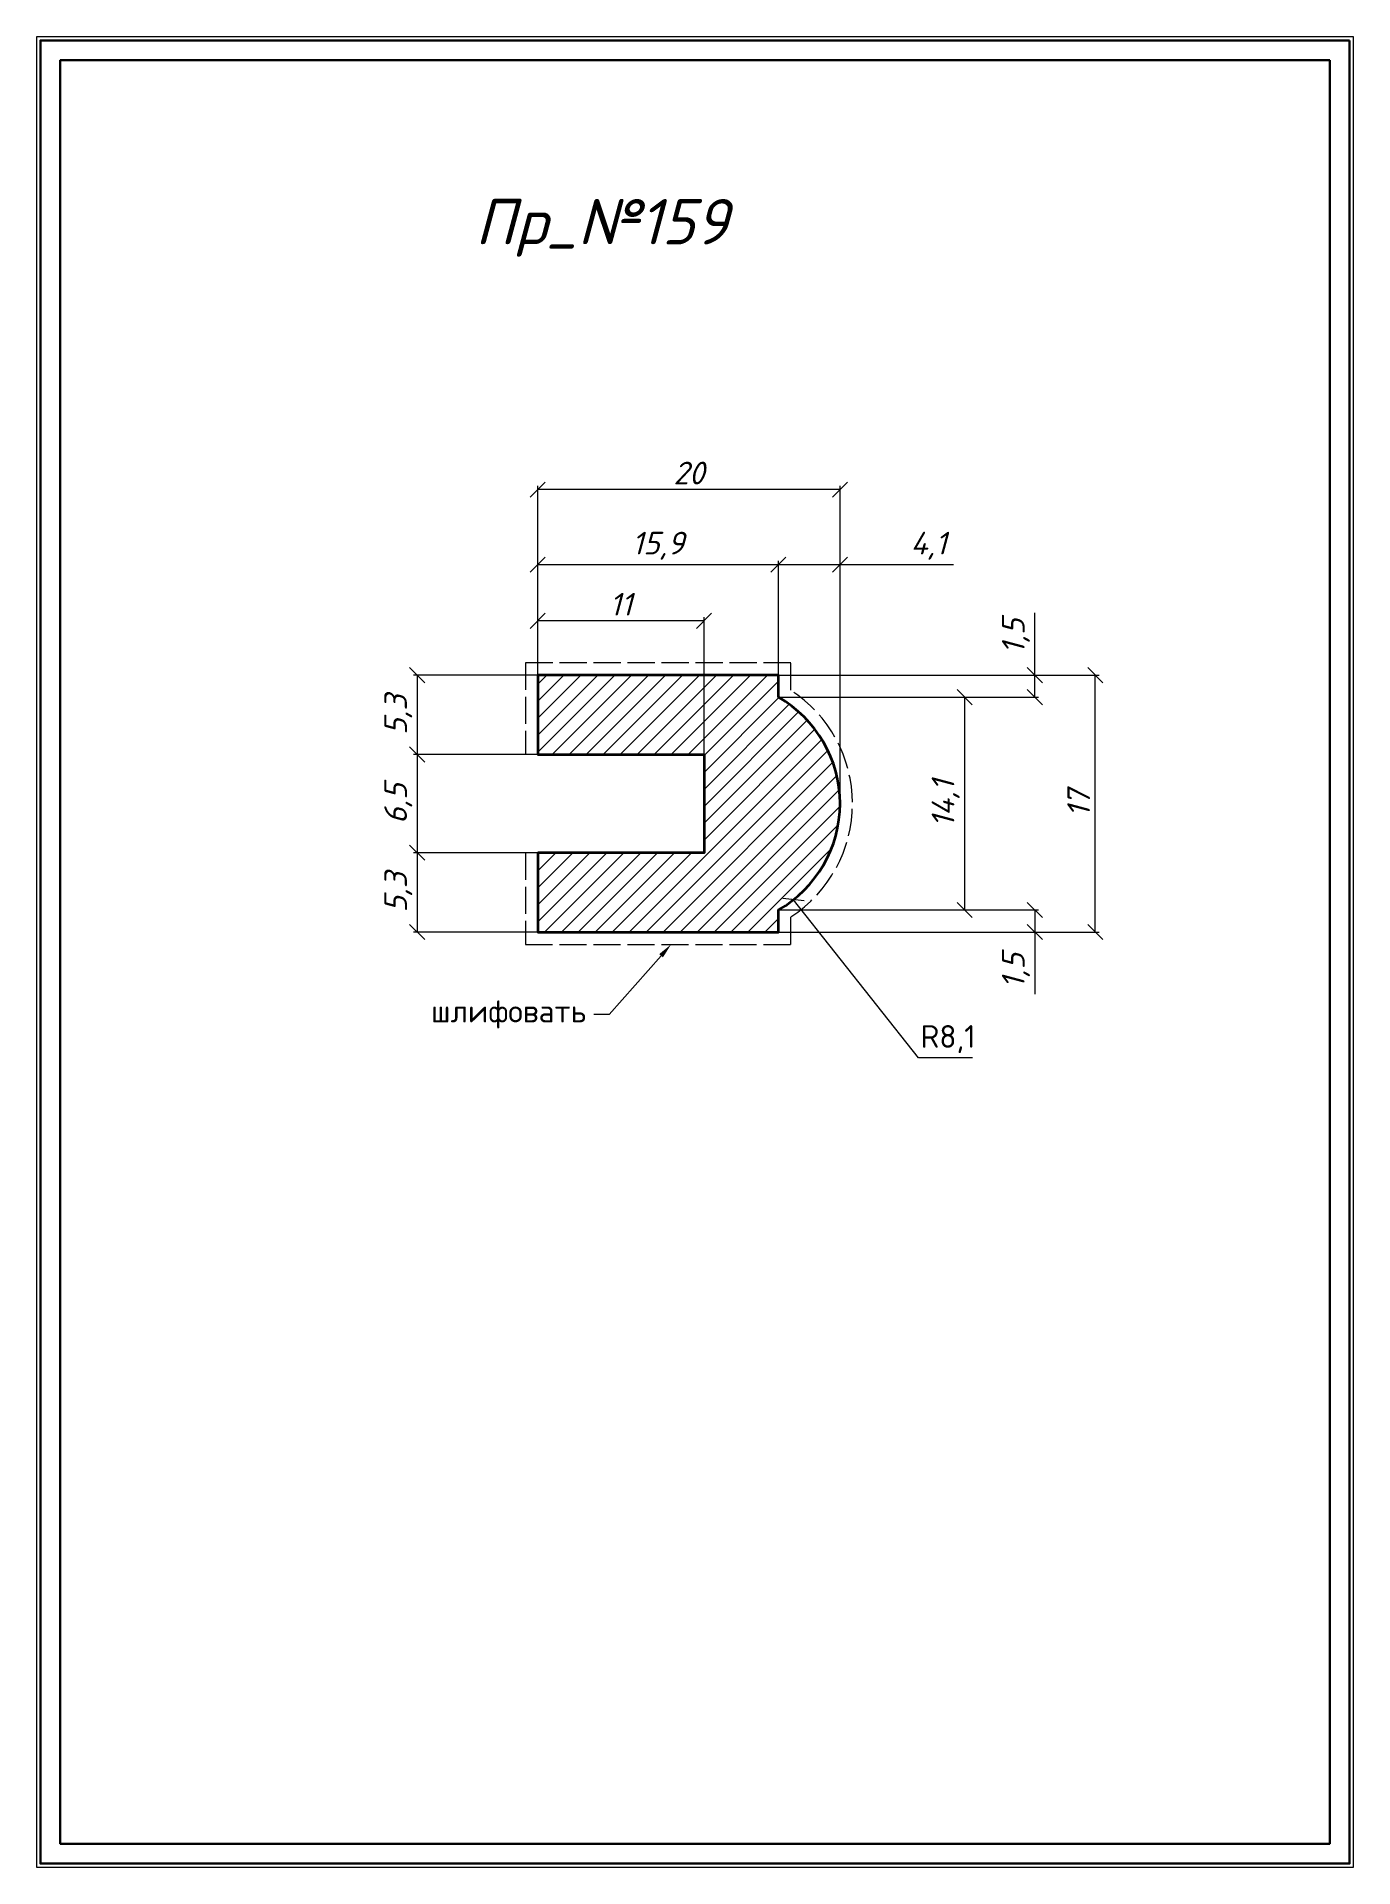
# Model space of a CAD drawing. Header units: millimetres. Extents: x 102 to 189, y -1428 to -1307.
import ezdxf
from ezdxf import colors
from ezdxf.entities.mleader import LeaderData, LeaderLine
from ezdxf.math import Vec2, Vec3

# ---------------------------------------------------------------- set-up
doc = ezdxf.new("R2010")
doc.units = ezdxf.units.MM
doc.linetypes.add('ACAD_ISO02W100', pattern=[15, 12, -3])
doc.layers.get('0').update_dxf_attribs({"lineweight": 13})
for name, color, linetype, lineweight in [('Пр_№159', 1, 'Continuous', 35), ('служебный слой ЛИНИИ ПУНКТИРНЫЕ', 7, 'ACAD_ISO02W100', 13), ('служебный слой НАДПИСИ', 7, 'Continuous', 13), ('служебный слой РАЗМЕРЫ', 7, 'Continuous', 9), ('служебный слой ШТАМП', 7, 'Continuous', 30), ('служебный слой ШТРИХОВКА', 7, 'Continuous', 5)]:
    doc.layers.add(name, color=color, linetype=linetype, lineweight=lineweight)
doc.styles.add('ЕСКД', font='isocpeur.ttf', dxfattribs={"oblique": 15})
doc.styles.add('ЕСКД профили размеры', font='isocpeur.ttf')
doc.styles.add('ЕСКД профили текст', font='isocpeur.ttf')
doc.dimstyles.new('ЕСКД', dxfattribs={"dimtxt": 3.5, "dimasz": 2.5, "dimexe": 0.25, "dimexo": 0, "dimgap": 0.35, "dimtad": 1, "dimdec": 1, "dimzin": 9, "dimtxsty": 'ЕСКД', "dimblk": 'OBLIQUE', "dimcen": 0, "dimclrd": 256, "dimclre": 256, "dimclrt": 256, "dimadec": 1, "dimazin": 0, "dimtfac": 1, "dimtdec": 1, "dimtmove": 0, "dimatfit": 3, "dimldrblk": 'DOTSMALL', "dimfxl": 1, "dimlwd": -1, "dimlwe": -1, "dimarcsym": 0})
doc.dimstyles.new('ЕСКД профили$4', dxfattribs={"dimtxt": 1.5, "dimasz": 1, "dimexe": 0.3, "dimexo": 0, "dimgap": 0.35, "dimtad": 1, "dimtoh": 1, "dimdec": 1, "dimzin": 9, "dimtxsty": 'ЕСКД профили размеры', "dimblk": 'OBLIQUE', "dimcen": 0, "dimse1": 1, "dimclrd": 256, "dimclre": 256, "dimclrt": 256, "dimadec": 1, "dimazin": 0, "dimtfac": 1, "dimtdec": 1, "dimtofl": 0, "dimtmove": 0, "dimatfit": 3, "dimldrblk": 'DOTSMALL', "dimfxl": 1, "dimlwd": -1, "dimlwe": -1, "dimarcsym": 2})

# ---------------------------------------------------------------- blocks, each defined once
blk = doc.blocks.new('_OBLIQUE')
at = {"color": 0, "linetype": 'ByBlock'}
blk.add_line((-0.5, -0.5), (0.5, 0.5), dxfattribs=at)
blk = doc.blocks.new('*D4')
at = {"layer": 'Defpoints', "color": 0, "transparency": 16777216}
for p in [(150.83, -1342.29), (150.83, -1349.6), (154.91, -1358.1)]:
    blk.add_point(p, dxfattribs=at)
at = {"layer": 'служебный слой РАЗМЕРЫ', "transparency": 16777216}
for p, q in [((150.83, -1349.6), (150.83, -1342.04)), ((154.91, -1358.1), (154.91, -1342.04)), ((150.83, -1342.29), (154.91, -1342.29)), ((154.91, -1342.29), (162.41, -1342.29))]:
    blk.add_line(p, q, dxfattribs=at)
at = {"layer": 'служебный слой РАЗМЕРЫ', "transparency": 16777216, "rotation": 180}
blk.add_blockref('_OBLIQUE', (150.83, -1342.29), dxfattribs=at)
at = {"layer": 'служебный слой РАЗМЕРЫ', "transparency": 16777216}
blk.add_blockref('_OBLIQUE', (154.91, -1342.29), dxfattribs=at)
at = {"layer": 'служебный слой РАЗМЕРЫ', "transparency": 16777216, "insert": (160.77, -1341.04), "char_height": 1.5, "attachment_point": 5, "style": 'ЕСКД'}
blk.add_mtext('4,1', dxfattribs=at)
blk = doc.blocks.new('_DotSmall')
at = {"color": 0, "linetype": 'ByBlock', "lineweight": -3, "const_width": 0.5}
blk.add_lwpolyline([(-0.0625, 0, 1), (0.0625, 0, 1)], format="xyb", close=True, dxfattribs=at)
blk = doc.blocks.new('*D14')
at = {"layer": 'Defpoints', "color": 0, "transparency": 16777216}
for p in [(134.91, -1337.33), (134.91, -1349.6), (154.91, -1358.1)]:
    blk.add_point(p, dxfattribs=at)
at = {"layer": 'служебный слой РАЗМЕРЫ', "transparency": 16777216}
for p, q in [((134.91, -1349.6), (134.91, -1337.08)), ((154.91, -1358.1), (154.91, -1337.08)), ((154.91, -1337.33), (134.91, -1337.33))]:
    blk.add_line(p, q, dxfattribs=at)
at = {"layer": 'служебный слой РАЗМЕРЫ', "transparency": 16777216, "rotation": 180}
blk.add_blockref('_OBLIQUE', (134.91, -1337.33), dxfattribs=at)
at = {"layer": 'служебный слой РАЗМЕРЫ', "transparency": 16777216}
blk.add_blockref('_OBLIQUE', (154.91, -1337.33), dxfattribs=at)
at = {"layer": 'служебный слой РАЗМЕРЫ', "transparency": 16777216, "insert": (144.91, -1336.23), "char_height": 1.5, "attachment_point": 5, "style": 'ЕСКД'}
blk.add_mtext('20', dxfattribs=at)
blk = doc.blocks.new('*D13')
at = {"layer": 'Defpoints', "color": 0, "transparency": 16777216}
for p in [(146.8, -1358.1), (151.83, -1364.46)]:
    blk.add_point(p, dxfattribs=at)
at = {"layer": 'служебный слой РАЗМЕРЫ', "transparency": 16777216}
for p, q in [((160.1, -1374.93), (151.83, -1364.46)), ((163.67, -1374.93), (160.1, -1374.93))]:
    blk.add_line(p, q, dxfattribs=at)
at = {"layer": 'служебный слой РАЗМЕРЫ', "transparency": 16777216, "rotation": 128.2968110744694}
blk.add_blockref('_OBLIQUE', (151.83, -1364.46), dxfattribs=at)
at = {"layer": 'служебный слой РАЗМЕРЫ', "transparency": 16777216, "insert": (162.06, -1373.68), "char_height": 1.5, "attachment_point": 5, "style": 'ЕСКД профили размеры'}
blk.add_mtext('R8,1', dxfattribs=at)
blk = doc.blocks.new('*D12')
at = {"layer": 'Defpoints', "color": 0, "transparency": 16777216}
for p in [(134.91, -1361.35), (126.93, -1366.6), (134.91, -1366.6)]:
    blk.add_point(p, dxfattribs=at)
at = {"layer": 'служебный слой РАЗМЕРЫ', "transparency": 16777216}
for p, q in [((134.91, -1361.35), (126.68, -1361.35)), ((126.93, -1361.35), (126.93, -1366.6)), ((134.91, -1366.6), (126.68, -1366.6))]:
    blk.add_line(p, q, dxfattribs=at)
for p, rotation in [((126.93, -1361.35), 90), ((126.93, -1366.6), 270)]:
    blk.add_blockref('_OBLIQUE', p, dxfattribs=dict(at, rotation=rotation))
at = {"layer": 'служебный слой РАЗМЕРЫ', "transparency": 16777216, "insert": (125.68, -1363.97), "char_height": 1.5, "attachment_point": 5, "rotation": 90, "style": 'ЕСКД'}
blk.add_mtext('5,3', dxfattribs=at)
blk = doc.blocks.new('*D11')
at = {"layer": 'Defpoints', "color": 0, "transparency": 16777216}
for p in [(134.91, -1354.85), (126.93, -1361.35), (134.91, -1361.35)]:
    blk.add_point(p, dxfattribs=at)
at = {"layer": 'служебный слой РАЗМЕРЫ', "transparency": 16777216}
for p, q in [((134.91, -1354.85), (126.68, -1354.85)), ((126.93, -1354.85), (126.93, -1361.35)), ((134.91, -1361.35), (126.68, -1361.35))]:
    blk.add_line(p, q, dxfattribs=at)
for p, rotation in [((126.93, -1354.85), 90), ((126.93, -1361.35), 270)]:
    blk.add_blockref('_OBLIQUE', p, dxfattribs=dict(at, rotation=rotation))
at = {"layer": 'служебный слой РАЗМЕРЫ', "transparency": 16777216, "insert": (125.68, -1358.1), "char_height": 1.5, "attachment_point": 5, "rotation": 90, "style": 'ЕСКД'}
blk.add_mtext('6,5', dxfattribs=at)
blk = doc.blocks.new('*D10')
at = {"layer": 'Defpoints', "color": 0, "transparency": 16777216}
for p in [(134.91, -1349.6), (126.93, -1354.85), (134.91, -1354.85)]:
    blk.add_point(p, dxfattribs=at)
at = {"layer": 'служебный слой РАЗМЕРЫ', "transparency": 16777216}
for p, q in [((134.91, -1349.6), (126.68, -1349.6)), ((126.93, -1349.6), (126.93, -1354.85)), ((134.91, -1354.85), (126.68, -1354.85))]:
    blk.add_line(p, q, dxfattribs=at)
for p, rotation in [((126.93, -1349.6), 90), ((126.93, -1354.85), 270)]:
    blk.add_blockref('_OBLIQUE', p, dxfattribs=dict(at, rotation=rotation))
at = {"layer": 'служебный слой РАЗМЕРЫ', "transparency": 16777216, "insert": (125.68, -1352.22), "char_height": 1.5, "attachment_point": 5, "rotation": 90, "style": 'ЕСКД'}
blk.add_mtext('5,3', dxfattribs=at)
blk = doc.blocks.new('*D8')
at = {"layer": 'Defpoints', "color": 0, "transparency": 16777216}
for p in [(150.83, -1365.14), (150.83, -1366.6), (167.8, -1366.6)]:
    blk.add_point(p, dxfattribs=at)
at = {"layer": 'служебный слой РАЗМЕРЫ', "transparency": 16777216}
for p, q in [((150.83, -1365.14), (168.05, -1365.14)), ((167.8, -1365.14), (167.8, -1366.6)), ((150.83, -1366.6), (168.05, -1366.6)), ((167.8, -1366.6), (167.8, -1370.72))]:
    blk.add_line(p, q, dxfattribs=at)
for p, rotation in [((167.8, -1365.14), 90), ((167.8, -1366.6), 270)]:
    blk.add_blockref('_OBLIQUE', p, dxfattribs=dict(at, rotation=rotation))
at = {"layer": 'служебный слой РАЗМЕРЫ', "transparency": 16777216, "insert": (166.55, -1369.16), "char_height": 1.5, "attachment_point": 5, "rotation": 90, "style": 'ЕСКД'}
blk.add_mtext('1,5', dxfattribs=at)
blk = doc.blocks.new('*D7')
at = {"layer": 'Defpoints', "color": 0, "transparency": 16777216}
for p in [(150.83, -1351.06), (150.83, -1365.14), (163.15, -1365.14)]:
    blk.add_point(p, dxfattribs=at)
at = {"layer": 'служебный слой РАЗМЕРЫ', "transparency": 16777216}
for p, q in [((150.83, -1351.06), (163.4, -1351.06)), ((163.15, -1351.06), (163.15, -1365.14)), ((150.83, -1365.14), (163.4, -1365.14))]:
    blk.add_line(p, q, dxfattribs=at)
for p, rotation in [((163.15, -1351.06), 90), ((163.15, -1365.14), 270)]:
    blk.add_blockref('_OBLIQUE', p, dxfattribs=dict(at, rotation=rotation))
at = {"layer": 'служебный слой РАЗМЕРЫ', "transparency": 16777216, "insert": (161.9, -1358.1), "char_height": 1.5, "attachment_point": 5, "rotation": 90, "style": 'ЕСКД'}
blk.add_mtext('14,1', dxfattribs=at)
blk = doc.blocks.new('*D3')
at = {"layer": 'Defpoints', "color": 0, "transparency": 16777216}
for p in [(150.83, -1349.6), (167.8, -1349.6), (150.83, -1351.06)]:
    blk.add_point(p, dxfattribs=at)
at = {"layer": 'служебный слой РАЗМЕРЫ', "transparency": 16777216}
for p, q in [((167.8, -1349.6), (167.8, -1345.47)), ((150.83, -1349.6), (168.05, -1349.6)), ((167.8, -1351.06), (167.8, -1349.6)), ((150.83, -1351.06), (168.05, -1351.06))]:
    blk.add_line(p, q, dxfattribs=at)
for p, rotation in [((167.8, -1349.6), 90), ((167.8, -1351.06), 270)]:
    blk.add_blockref('_OBLIQUE', p, dxfattribs=dict(at, rotation=rotation))
at = {"layer": 'служебный слой РАЗМЕРЫ', "transparency": 16777216, "insert": (166.55, -1347.03), "char_height": 1.5, "attachment_point": 5, "rotation": 90, "style": 'ЕСКД'}
blk.add_mtext('1,5', dxfattribs=at)
blk = doc.blocks.new('*D6')
at = {"layer": 'Defpoints', "color": 0, "transparency": 16777216}
for p in [(134.91, -1346.01), (134.91, -1354.85), (145.91, -1355.1)]:
    blk.add_point(p, dxfattribs=at)
at = {"layer": 'служебный слой РАЗМЕРЫ', "transparency": 16777216}
for p, q in [((134.91, -1354.85), (134.91, -1345.76)), ((145.91, -1346.01), (134.91, -1346.01)), ((145.91, -1355.1), (145.91, -1345.76))]:
    blk.add_line(p, q, dxfattribs=at)
at = {"layer": 'служебный слой РАЗМЕРЫ', "transparency": 16777216, "rotation": 180}
blk.add_blockref('_OBLIQUE', (134.91, -1346.01), dxfattribs=at)
at = {"layer": 'служебный слой РАЗМЕРЫ', "transparency": 16777216}
blk.add_blockref('_OBLIQUE', (145.91, -1346.01), dxfattribs=at)
at = {"layer": 'служебный слой РАЗМЕРЫ', "transparency": 16777216, "insert": (140.41, -1344.91), "char_height": 1.5, "attachment_point": 5, "style": 'ЕСКД'}
blk.add_mtext('11', dxfattribs=at)
blk = doc.blocks.new('*D5')
at = {"layer": 'Defpoints', "color": 0, "transparency": 16777216}
for p in [(150.83, -1342.29), (134.91, -1349.6), (150.83, -1349.6)]:
    blk.add_point(p, dxfattribs=at)
at = {"layer": 'служебный слой РАЗМЕРЫ', "transparency": 16777216}
for p, q in [((134.91, -1349.6), (134.91, -1342.04)), ((150.83, -1349.6), (150.83, -1342.04)), ((134.91, -1342.29), (150.83, -1342.29))]:
    blk.add_line(p, q, dxfattribs=at)
at = {"layer": 'служебный слой РАЗМЕРЫ', "transparency": 16777216, "rotation": 180}
blk.add_blockref('_OBLIQUE', (134.91, -1342.29), dxfattribs=at)
at = {"layer": 'служебный слой РАЗМЕРЫ', "transparency": 16777216}
blk.add_blockref('_OBLIQUE', (150.83, -1342.29), dxfattribs=at)
at = {"layer": 'служебный слой РАЗМЕРЫ', "transparency": 16777216, "insert": (142.87, -1341.04), "char_height": 1.5, "attachment_point": 5, "style": 'ЕСКД'}
blk.add_mtext('15,9', dxfattribs=at)

msp = doc.modelspace()

# ---------------------------------------------------------------- hatches: boundary and pattern name
at = {"layer": 'служебный слой ШТРИХОВКА'}
h = msp.add_hatch(dxfattribs=at)
h.set_pattern_fill('ANSI31', color=256, scale=0.25, style=0)
edge = h.paths.add_edge_path()
edge.add_line((150.83, -1351.06), (150.83, -1349.6))
edge.add_line((150.83, -1349.6), (134.91, -1349.6))
edge.add_line((134.91, -1349.6), (134.91, -1354.85))
edge.add_line((134.91, -1354.85), (145.91, -1354.85))
edge.add_line((145.91, -1354.85), (145.91, -1361.35))
edge.add_line((145.91, -1361.35), (134.91, -1361.35))
edge.add_line((134.91, -1361.35), (134.91, -1366.6))
edge.add_line((134.91, -1366.6), (150.83, -1366.6))
edge.add_line((150.83, -1366.6), (150.83, -1365.14))
edge.add_arc((146.8, -1358.1), 8.11, 299.8078, 420.1922)

# ---------------------------------------------------------------- linework, layer by layer
at = {"layer": 'Пр_№159'}
msp.add_lwpolyline([(134.91, -1361.35), (134.91, -1366.6), (150.83, -1366.6), (150.83, -1365.14, 0.579589), (150.83, -1351.06), (150.83, -1349.6), (134.91, -1349.6), (134.91, -1354.85), (145.91, -1354.85), (145.91, -1361.35)], format="xyb", close=True, dxfattribs=at)
at = {"layer": 'служебный слой ЛИНИИ ПУНКТИРНЫЕ', "ltscale": 0.15}
msp.add_lwpolyline([(151.65, -1350.6), (151.65, -1348.78), (134.09, -1348.78), (134.09, -1354.85)], dxfattribs=at)
msp.add_lwpolyline([(134.09, -1361.35), (134.09, -1367.42), (151.65, -1367.42), (151.65, -1365.6, 0.544013), (151.65, -1350.6), (151.65, -1349.6)], format="xyb", dxfattribs=at)
at = {"layer": 'служебный слой ШТАМП', "color": 6, "lineweight": 5, "ltscale": 100}
msp.add_lwpolyline([(188.88, -1307.36), (101.75, -1307.36), (101.75, -1428.48), (188.88, -1428.48)], close=True, dxfattribs=at)
at = {"layer": 'служебный слой ШТАМП', "ltscale": 100}
for points in [[(188.63, -1307.61), (102, -1307.61), (102, -1428.23), (188.63, -1428.23)], [(187.31, -1308.92), (103.31, -1308.92), (103.31, -1426.92), (187.31, -1426.92)]]:
    msp.add_lwpolyline(points, close=True, dxfattribs=at)

# ---------------------------------------------------------------- texts
at = {"layer": 'служебный слой НАДПИСИ', "style": 'ЕСКД', "oblique": 15}
msp.add_text('Пр_№159', height=3, dxfattribs=at).set_placement((130.76, -1321.1))

# ---------------------------------------------------------------- dimensions: what is measured, and where the dimension line sits
at = {"layer": 'служебный слой РАЗМЕРЫ'}
for base, p1, p2, picture, middle in [((134.91, -1337.33), (154.91, -1358.1), (134.91, -1349.6), '*D14', (144.91, -1336.23)), ((150.83, -1342.29), (134.91, -1349.6), (150.83, -1349.6), '*D5', (142.87, -1341.04)), ((134.91, -1346.01), (145.91, -1355.1), (134.91, -1354.85), '*D6', (140.41, -1344.91))]:
    dim = msp.add_linear_dim(base=base, p1=p1, p2=p2, dimstyle='ЕСКД', override={"dimtxt": 1.5, "dimasz": 1}, dxfattribs=at)
    dim.commit()
    dim.dimension.update_dxf_attribs({"geometry": picture, "text_midpoint": middle})
dim = msp.add_linear_dim(base=(150.83, -1342.29), p1=(154.91, -1358.1), p2=(150.83, -1349.6), dimstyle='ЕСКД', override={"dimtxt": 1.5, "dimasz": 1}, dxfattribs=at)
dim.commit()
dim.dimension.update_dxf_attribs({"geometry": '*D4', "text_midpoint": (160.77, -1342.29), "dimtype": 128})
for base, p1, p2, picture, middle in [((167.8, -1349.6), (150.83, -1351.06), (150.83, -1349.6), '*D3', (166.55, -1347.03)), ((126.93485103, -1354.84550029), (134.91345979, -1349.59550029), (134.91345979, -1354.84550029), '*D10', (125.68485103, -1352.22050029)), ((163.15, -1365.14), (150.83, -1351.06), (150.83, -1365.14), '*D7', (161.9, -1358.1)), ((126.93, -1361.35), (134.91, -1354.85), (134.91, -1361.35), '*D11', (125.68, -1358.1)), ((126.93485103, -1366.59550029), (134.91345979, -1361.34550029), (134.91345979, -1366.59550029), '*D12', (125.68485103, -1363.97050029)), ((167.8, -1366.6), (150.83, -1365.14), (150.83, -1366.6), '*D8', (166.55, -1369.16))]:
    dim = msp.add_linear_dim(base=base, p1=p1, p2=p2, angle=90, dimstyle='ЕСКД', override={"dimtxt": 1.5, "dimasz": 1}, dxfattribs=at)
    dim.commit()
    dim.dimension.update_dxf_attribs({"geometry": picture, "text_midpoint": middle})
msp.add_linear_dim(base=(171.8, -1349.6), p1=(150.83, -1366.6), p2=(150.83, -1349.6), angle=90, dimstyle='ЕСКД', override={"dimtxt": 1.5, "dimasz": 1}, dxfattribs=at).render()
dim = msp.add_radius_dim(center=(146.8, -1358.1), mpoint=(151.83, -1364.46), dimstyle='ЕСКД профили$4', dxfattribs=at)
dim.commit()
dim.dimension.update_dxf_attribs({"geometry": '*D13', "text_midpoint": (162.06, -1374.93), "dimtype": 132})

# ---------------------------------------------------------------- leaders
ml = msp.add_multileader_mtext('Standard', dxfattribs=at)
ml.set_content('\\A1;шлифовать', color=256, style='ЕСКД профили текст')
ml.set_leader_properties(color=256, linetype='ByLayer', lineweight=-1)
ml.build(insert=Vec2(0, 0))
ml.multileader.update_dxf_attribs({"dogleg_length": 1, "arrow_head_size": 1})
ctx = ml.context
ctx.base_point, ctx.char_height, ctx.arrow_head_size, ctx.landing_gap_size, ctx.plane_origin = Vec3(127.43, -1372.06), 1.5, 1, 0.5, Vec3(142.15, -1374.39)
ctx.text_align_type = 2
notes = []
notes.append((ctx, [(0, (1, 1, 0), (139.63, -1372.06), (-1, 0), 1, [(0, [(143.73, -1367.42)], 0, [])])]))
ctx.mtext.insert, ctx.mtext.alignment, ctx.mtext.flow_direction = Vec3(138.13, -1371.08), 3, 5
for ctx, leaders in notes:
    for number, flags, end, landing, length, lines in leaders:
        leader = LeaderData()
        leader.index, (leader.has_last_leader_line, leader.has_dogleg_vector, leader.attachment_direction) = number, flags
        leader.last_leader_point, leader.dogleg_vector, leader.dogleg_length = Vec3(end), Vec3(landing), length
        for number, points, colour, breaks in lines:
            line = LeaderLine()
            line.index, line.vertices, line.color, line.breaks = number, Vec3.list(points), colors.encode_raw_color(colour), breaks
            leader.lines.append(line)
        ctx.leaders.append(leader)

doc.saveas('drawing.dxf')
